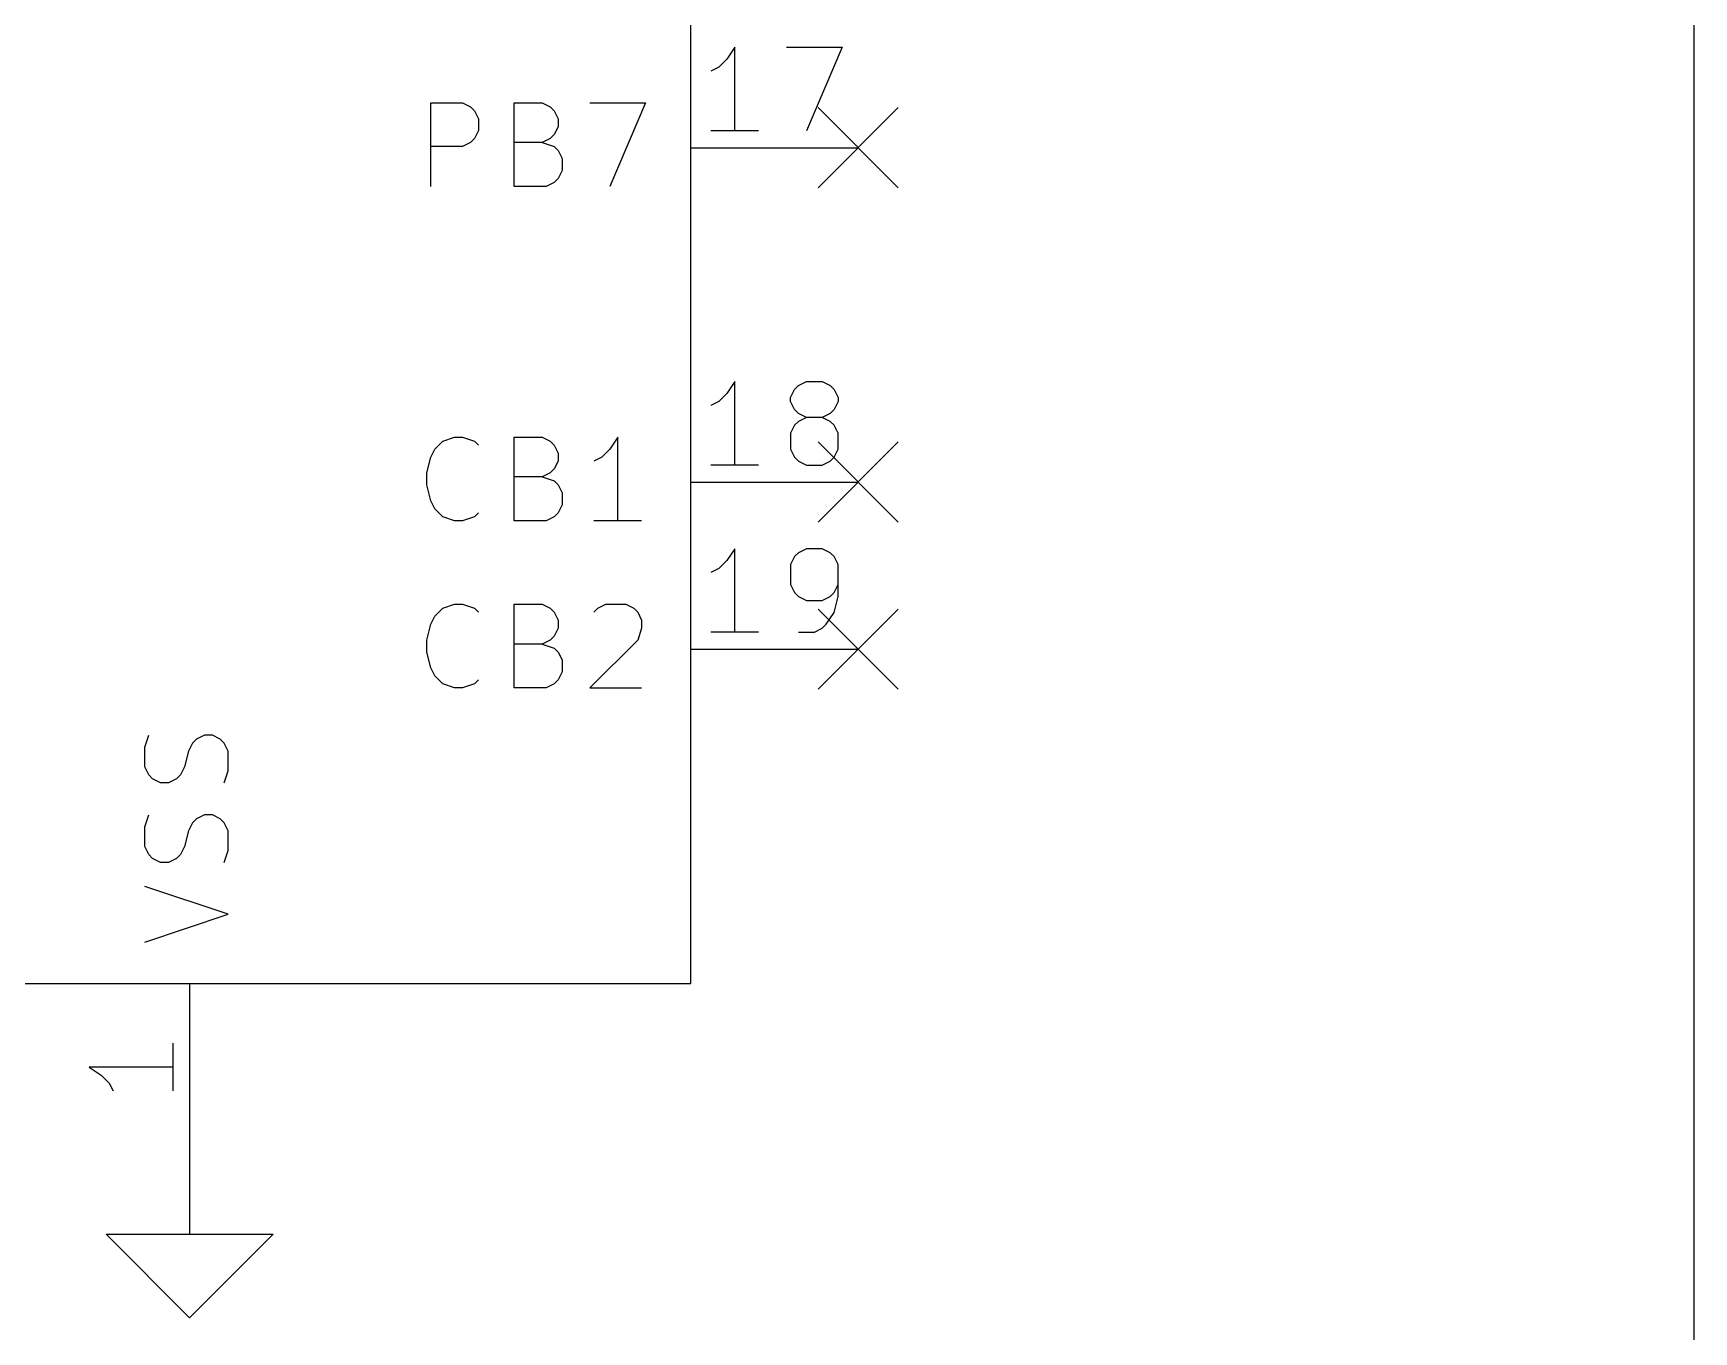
# Model space of a CAD drawing. Header units: millimetres. Extents: x 10 to 287, y -200 to -10.
# Drawn here: x 160.18 to 185.42, y -158.96 to -139.23 of the extents above; entities that cross this region are included whole.
import ezdxf

# ---------------------------------------------------------------- set-up
doc = ezdxf.new("R2010")
doc.units = ezdxf.units.MM
for name, color, linetype in [('BLUE', 174, 'CONTINUOUS'), ('GREENSIXTYFIVE', 129, 'CONTINUOUS'), ('LIGHTBLUE', 172, 'CONTINUOUS'), ('LIGHTRED', 12, 'CONTINUOUS'), ('RED', 14, 'CONTINUOUS'), ('WHITE', 250, 'CONTINUOUS')]:
    doc.layers.add(name, color=color, linetype=linetype)

msp = doc.modelspace()

# ---------------------------------------------------------------- linework, layer by layer
at = {"layer": 'BLUE', "linetype": 'CONTINUOUS'}
for p, q in [((172.1104, -140.3604), (173.3296, -141.5796)), ((173.3296, -140.3604), (172.1104, -141.5796)), ((172.1104, -145.4404), (173.3296, -146.6596)), ((173.3296, -145.4404), (172.1104, -146.6596)), ((172.1104, -147.9804), (173.3296, -149.1996)), ((173.3296, -147.9804), (172.1104, -149.1996))]:
    msp.add_line(p, q, dxfattribs=at)
at = {"layer": 'GREENSIXTYFIVE', "linetype": 'CONTINUOUS'}
for p, q in [((166.2248, -141.5575), (166.2248, -140.2875)), ((166.2248, -140.2875), (166.7086, -140.2875)), ((166.2248, -141.5575), (166.2248, -140.2875)), ((166.2248, -140.2875), (166.7086, -140.2875)), ((166.7086, -140.2875), (166.8296, -140.348)), ((166.7086, -140.2875), (166.8296, -140.348)), ((167.4948, -141.5575), (167.4948, -140.2875)), ((167.4948, -140.2875), (167.9182, -140.2875)), ((167.4948, -141.5575), (167.4948, -140.2875)), ((167.4948, -140.2875), (167.9182, -140.2875)), ((167.9182, -140.2875), (168.0391, -140.348)), ((167.9182, -140.2875), (168.0391, -140.348)), ((168.6439, -140.2875), (169.4905, -140.2875)), ((168.6439, -140.2875), (169.4905, -140.2875)), ((169.4905, -140.2875), (168.9463, -141.5575)), ((169.4905, -140.2875), (168.9463, -141.5575)), ((166.8296, -140.348), (166.8901, -140.4085)), ((166.8296, -140.348), (166.8901, -140.4085)), ((166.8901, -140.4085), (166.9505, -140.5294)), ((166.8901, -140.4085), (166.9505, -140.5294)), ((166.9505, -140.5294), (166.9505, -140.7109)), ((166.9505, -140.5294), (166.9505, -140.7109)), ((168.0391, -140.348), (168.0996, -140.4085)), ((168.0391, -140.348), (168.0996, -140.4085)), ((168.0996, -140.4085), (168.1601, -140.5294)), ((168.0996, -140.4085), (168.1601, -140.5294)), ((168.1601, -140.5294), (168.1601, -140.6504)), ((168.1601, -140.5294), (168.1601, -140.6504)), ((166.9505, -140.7109), (166.8901, -140.8318)), ((166.9505, -140.7109), (166.8901, -140.8318)), ((168.0996, -140.7713), (168.0391, -140.8318)), ((168.0996, -140.7713), (168.0391, -140.8318)), ((168.1601, -140.6504), (168.0996, -140.7713)), ((168.1601, -140.6504), (168.0996, -140.7713)), ((166.7086, -140.9528), (166.2248, -140.9528)), ((166.7086, -140.9528), (166.2248, -140.9528)), ((166.8296, -140.8923), (166.7086, -140.9528)), ((166.8296, -140.8923), (166.7086, -140.9528)), ((166.8901, -140.8318), (166.8296, -140.8923)), ((166.8901, -140.8318), (166.8296, -140.8923)), ((167.9182, -140.8923), (167.4948, -140.8923)), ((167.9182, -140.8923), (167.4948, -140.8923)), ((168.0391, -140.8318), (167.9182, -140.8923)), ((168.0391, -140.8318), (167.9182, -140.8923)), ((167.9182, -140.8923), (168.0996, -140.9528)), ((167.9182, -140.8923), (168.0996, -140.9528)), ((168.0996, -140.9528), (168.1601, -141.0132)), ((168.0996, -140.9528), (168.1601, -141.0132)), ((168.1601, -141.0132), (168.2205, -141.1342)), ((168.1601, -141.0132), (168.2205, -141.1342)), ((168.2205, -141.3156), (168.1601, -141.4366)), ((168.2205, -141.3156), (168.1601, -141.4366)), ((168.2205, -141.1342), (168.2205, -141.3156)), ((168.2205, -141.1342), (168.2205, -141.3156)), ((167.9786, -141.5575), (167.4948, -141.5575)), ((167.9786, -141.5575), (167.4948, -141.5575)), ((168.0996, -141.4971), (167.9786, -141.5575)), ((168.0996, -141.4971), (167.9786, -141.5575)), ((168.1601, -141.4366), (168.0996, -141.4971)), ((168.1601, -141.4366), (168.0996, -141.4971)), ((166.2248, -145.6699), (166.2853, -145.549)), ((166.2248, -145.6699), (166.2853, -145.549)), ((166.2853, -145.549), (166.4063, -145.428)), ((166.2853, -145.549), (166.4063, -145.428)), ((166.4063, -145.428), (166.5877, -145.3675)), ((166.4063, -145.428), (166.5877, -145.3675)), ((166.5877, -145.3675), (166.7086, -145.3675)), ((166.5877, -145.3675), (166.7086, -145.3675)), ((166.7086, -145.3675), (166.8901, -145.428)), ((166.7086, -145.3675), (166.8901, -145.428)), ((166.8901, -145.428), (166.9505, -145.4885)), ((166.8901, -145.428), (166.9505, -145.4885)), ((167.4948, -146.6375), (167.4948, -145.3675)), ((167.4948, -145.3675), (167.9182, -145.3675)), ((167.4948, -146.6375), (167.4948, -145.3675)), ((167.4948, -145.3675), (167.9182, -145.3675)), ((167.9182, -145.3675), (168.0391, -145.428)), ((167.9182, -145.3675), (168.0391, -145.428)), ((168.0391, -145.428), (168.0996, -145.4885)), ((168.0391, -145.428), (168.0996, -145.4885)), ((168.0996, -145.4885), (168.1601, -145.6094)), ((168.0996, -145.4885), (168.1601, -145.6094)), ((168.1601, -145.6094), (168.1601, -145.7304)), ((168.1601, -145.6094), (168.1601, -145.7304)), ((168.9463, -145.549), (168.8253, -145.6699)), ((168.9463, -145.549), (168.8253, -145.6699)), ((169.0672, -145.3675), (168.9463, -145.549)), ((169.0672, -145.3675), (168.9463, -145.549)), ((169.0672, -146.6375), (169.0672, -145.3675)), ((169.0672, -146.6375), (169.0672, -145.3675)), ((166.1644, -145.9118), (166.2248, -145.6699)), ((166.1644, -145.9118), (166.2248, -145.6699)), ((168.0996, -145.8513), (168.0391, -145.9118)), ((168.0996, -145.8513), (168.0391, -145.9118)), ((168.1601, -145.7304), (168.0996, -145.8513)), ((168.1601, -145.7304), (168.0996, -145.8513)), ((168.8253, -145.6699), (168.7044, -145.7304)), ((168.8253, -145.6699), (168.7044, -145.7304)), ((166.1644, -146.0932), (166.1644, -145.9118)), ((166.1644, -146.0932), (166.1644, -145.9118)), ((166.2248, -146.3351), (166.1644, -146.0932)), ((166.2248, -146.3351), (166.1644, -146.0932)), ((167.9182, -145.9723), (167.4948, -145.9723)), ((167.9182, -145.9723), (167.4948, -145.9723)), ((168.0391, -145.9118), (167.9182, -145.9723)), ((168.0391, -145.9118), (167.9182, -145.9723)), ((167.9182, -145.9723), (168.0996, -146.0328)), ((167.9182, -145.9723), (168.0996, -146.0328)), ((168.0996, -146.0328), (168.1601, -146.0932)), ((168.0996, -146.0328), (168.1601, -146.0932)), ((168.1601, -146.0932), (168.2205, -146.2142)), ((168.1601, -146.0932), (168.2205, -146.2142)), ((166.2853, -146.4561), (166.2248, -146.3351)), ((166.2853, -146.4561), (166.2248, -146.3351)), ((168.2205, -146.2142), (168.2205, -146.3956)), ((168.2205, -146.2142), (168.2205, -146.3956)), ((166.4063, -146.5771), (166.2853, -146.4561)), ((166.4063, -146.5771), (166.2853, -146.4561)), ((166.5877, -146.6375), (166.4063, -146.5771)), ((166.5877, -146.6375), (166.4063, -146.5771)), ((166.8901, -146.5771), (166.7086, -146.6375)), ((166.8901, -146.5771), (166.7086, -146.6375)), ((166.9505, -146.5166), (166.8901, -146.5771)), ((166.9505, -146.5166), (166.8901, -146.5771)), ((168.0996, -146.5771), (167.9786, -146.6375)), ((168.0996, -146.5771), (167.9786, -146.6375)), ((168.1601, -146.5166), (168.0996, -146.5771)), ((168.1601, -146.5166), (168.0996, -146.5771)), ((168.2205, -146.3956), (168.1601, -146.5166)), ((168.2205, -146.3956), (168.1601, -146.5166)), ((166.7086, -146.6375), (166.5877, -146.6375)), ((166.7086, -146.6375), (166.5877, -146.6375)), ((167.9786, -146.6375), (167.4948, -146.6375)), ((167.9786, -146.6375), (167.4948, -146.6375)), ((169.4301, -146.6375), (168.7044, -146.6375)), ((169.4301, -146.6375), (168.7044, -146.6375)), ((166.2248, -148.2099), (166.2853, -148.089)), ((166.2248, -148.2099), (166.2853, -148.089)), ((166.2853, -148.089), (166.4063, -147.968)), ((166.2853, -148.089), (166.4063, -147.968)), ((166.4063, -147.968), (166.5877, -147.9075)), ((166.4063, -147.968), (166.5877, -147.9075)), ((166.5877, -147.9075), (166.7086, -147.9075)), ((166.5877, -147.9075), (166.7086, -147.9075)), ((166.7086, -147.9075), (166.8901, -147.968)), ((166.7086, -147.9075), (166.8901, -147.968)), ((166.8901, -147.968), (166.9505, -148.0285)), ((166.8901, -147.968), (166.9505, -148.0285)), ((167.4948, -149.1775), (167.4948, -147.9075)), ((167.4948, -147.9075), (167.9182, -147.9075)), ((167.4948, -149.1775), (167.4948, -147.9075)), ((167.4948, -147.9075), (167.9182, -147.9075)), ((167.9182, -147.9075), (168.0391, -147.968)), ((167.9182, -147.9075), (168.0391, -147.968)), ((168.0391, -147.968), (168.0996, -148.0285)), ((168.0391, -147.968), (168.0996, -148.0285)), ((168.0996, -148.0285), (168.1601, -148.1494)), ((168.0996, -148.0285), (168.1601, -148.1494)), ((168.7044, -148.0285), (168.7648, -147.968)), ((168.7044, -148.0285), (168.7648, -147.968)), ((168.7648, -147.968), (168.8858, -147.9075)), ((168.7648, -147.968), (168.8858, -147.9075)), ((168.8858, -147.9075), (169.1882, -147.9075)), ((168.8858, -147.9075), (169.1882, -147.9075)), ((169.1882, -147.9075), (169.3091, -147.968)), ((169.1882, -147.9075), (169.3091, -147.968)), ((169.3091, -147.968), (169.3696, -148.0285)), ((169.3091, -147.968), (169.3696, -148.0285)), ((169.3696, -148.0285), (169.4301, -148.1494)), ((169.3696, -148.0285), (169.4301, -148.1494)), ((166.1644, -148.4518), (166.2248, -148.2099)), ((166.1644, -148.4518), (166.2248, -148.2099)), ((168.0996, -148.3913), (168.0391, -148.4518)), ((168.0996, -148.3913), (168.0391, -148.4518)), ((168.1601, -148.2704), (168.0996, -148.3913)), ((168.1601, -148.2704), (168.0996, -148.3913)), ((168.1601, -148.1494), (168.1601, -148.2704)), ((168.1601, -148.1494), (168.1601, -148.2704)), ((169.4301, -148.2704), (169.3696, -148.4518)), ((169.4301, -148.2704), (169.3696, -148.4518)), ((169.4301, -148.1494), (169.4301, -148.2704)), ((169.4301, -148.1494), (169.4301, -148.2704)), ((166.1644, -148.6332), (166.1644, -148.4518)), ((166.1644, -148.6332), (166.1644, -148.4518)), ((166.2248, -148.8751), (166.1644, -148.6332)), ((166.2248, -148.8751), (166.1644, -148.6332)), ((167.9182, -148.5123), (167.4948, -148.5123)), ((167.9182, -148.5123), (167.4948, -148.5123)), ((168.0391, -148.4518), (167.9182, -148.5123)), ((168.0391, -148.4518), (167.9182, -148.5123)), ((167.9182, -148.5123), (168.0996, -148.5728)), ((167.9182, -148.5123), (168.0996, -148.5728)), ((168.0996, -148.5728), (168.1601, -148.6332)), ((168.0996, -148.5728), (168.1601, -148.6332)), ((168.1601, -148.6332), (168.2205, -148.7542)), ((168.1601, -148.6332), (168.2205, -148.7542)), ((169.3696, -148.4518), (168.6439, -149.1775)), ((169.3696, -148.4518), (168.6439, -149.1775)), ((166.2853, -148.9961), (166.2248, -148.8751)), ((166.2853, -148.9961), (166.2248, -148.8751)), ((168.2205, -148.7542), (168.2205, -148.9356)), ((168.2205, -148.7542), (168.2205, -148.9356)), ((166.4063, -149.1171), (166.2853, -148.9961)), ((166.4063, -149.1171), (166.2853, -148.9961)), ((166.5877, -149.1775), (166.4063, -149.1171)), ((166.5877, -149.1775), (166.4063, -149.1171)), ((166.8901, -149.1171), (166.7086, -149.1775)), ((166.8901, -149.1171), (166.7086, -149.1775)), ((166.9505, -149.0566), (166.8901, -149.1171)), ((166.9505, -149.0566), (166.8901, -149.1171)), ((168.0996, -149.1171), (167.9786, -149.1775)), ((168.0996, -149.1171), (167.9786, -149.1775)), ((168.1601, -149.0566), (168.0996, -149.1171)), ((168.1601, -149.0566), (168.0996, -149.1171)), ((168.2205, -148.9356), (168.1601, -149.0566)), ((168.2205, -148.9356), (168.1601, -149.0566)), ((166.7086, -149.1775), (166.5877, -149.1775)), ((166.7086, -149.1775), (166.5877, -149.1775)), ((167.9786, -149.1775), (167.4948, -149.1775)), ((167.9786, -149.1775), (167.4948, -149.1775)), ((168.6439, -149.1775), (169.4301, -149.1775)), ((168.6439, -149.1775), (169.4301, -149.1775)), ((161.8775, -150.0777), (161.938, -149.8962)), ((161.8775, -150.0777), (161.938, -149.8962)), ((162.7847, -149.8962), (162.6637, -149.9567)), ((162.7847, -149.8962), (162.6637, -149.9567)), ((162.9056, -149.8962), (162.7847, -149.8962)), ((162.9056, -149.8962), (162.7847, -149.8962)), ((163.0266, -149.9567), (162.9056, -149.8962)), ((163.0266, -149.9567), (162.9056, -149.8962)), ((161.8775, -150.38), (161.8775, -150.0777)), ((161.8775, -150.38), (161.8775, -150.0777)), ((162.5428, -150.1381), (162.4823, -150.38)), ((162.5428, -150.1381), (162.4823, -150.38)), ((162.6032, -150.0172), (162.5428, -150.1381)), ((162.6032, -150.0172), (162.5428, -150.1381)), ((162.6637, -149.9567), (162.6032, -150.0172)), ((162.6637, -149.9567), (162.6032, -150.0172)), ((163.0871, -150.0172), (163.0266, -149.9567)), ((163.0871, -150.0172), (163.0266, -149.9567)), ((163.1475, -150.1381), (163.0871, -150.0172)), ((163.1475, -150.1381), (163.0871, -150.0172)), ((163.1475, -150.4405), (163.1475, -150.1381)), ((163.1475, -150.4405), (163.1475, -150.1381)), ((161.938, -150.501), (161.8775, -150.38)), ((161.938, -150.501), (161.8775, -150.38)), ((162.4823, -150.38), (162.4218, -150.501)), ((162.4823, -150.38), (162.4218, -150.501)), ((161.9985, -150.5615), (161.938, -150.501)), ((161.9985, -150.5615), (161.938, -150.501)), ((162.1194, -150.6219), (161.9985, -150.5615)), ((162.1194, -150.6219), (161.9985, -150.5615)), ((162.2404, -150.6219), (162.1194, -150.6219)), ((162.2404, -150.6219), (162.1194, -150.6219)), ((162.3613, -150.5615), (162.2404, -150.6219)), ((162.3613, -150.5615), (162.2404, -150.6219)), ((162.4218, -150.501), (162.3613, -150.5615)), ((162.4218, -150.501), (162.3613, -150.5615)), ((163.0871, -150.6219), (163.1475, -150.4405)), ((163.0871, -150.6219), (163.1475, -150.4405)), ((161.8775, -151.2872), (161.938, -151.1057)), ((161.8775, -151.2872), (161.938, -151.1057)), ((162.6637, -151.1662), (162.6032, -151.2267)), ((162.6637, -151.1662), (162.6032, -151.2267)), ((162.7847, -151.1057), (162.6637, -151.1662)), ((162.7847, -151.1057), (162.6637, -151.1662)), ((162.9056, -151.1057), (162.7847, -151.1057)), ((162.9056, -151.1057), (162.7847, -151.1057)), ((163.0266, -151.1662), (162.9056, -151.1057)), ((163.0266, -151.1662), (162.9056, -151.1057)), ((163.0871, -151.2267), (163.0266, -151.1662)), ((163.0871, -151.2267), (163.0266, -151.1662)), ((161.8775, -151.5895), (161.8775, -151.2872)), ((161.8775, -151.5895), (161.8775, -151.2872)), ((162.5428, -151.3476), (162.4823, -151.5895)), ((162.5428, -151.3476), (162.4823, -151.5895)), ((162.6032, -151.2267), (162.5428, -151.3476)), ((162.6032, -151.2267), (162.5428, -151.3476)), ((163.1475, -151.3476), (163.0871, -151.2267)), ((163.1475, -151.3476), (163.0871, -151.2267)), ((163.1475, -151.65), (163.1475, -151.3476)), ((163.1475, -151.65), (163.1475, -151.3476)), ((161.938, -151.7105), (161.8775, -151.5895)), ((161.938, -151.7105), (161.8775, -151.5895)), ((162.4823, -151.5895), (162.4218, -151.7105)), ((162.4823, -151.5895), (162.4218, -151.7105)), ((163.0871, -151.8314), (163.1475, -151.65)), ((163.0871, -151.8314), (163.1475, -151.65)), ((161.9985, -151.771), (161.938, -151.7105)), ((161.9985, -151.771), (161.938, -151.7105)), ((162.1194, -151.8314), (161.9985, -151.771)), ((162.1194, -151.8314), (161.9985, -151.771)), ((162.2404, -151.8314), (162.1194, -151.8314)), ((162.2404, -151.8314), (162.1194, -151.8314)), ((162.3613, -151.771), (162.2404, -151.8314)), ((162.3613, -151.771), (162.2404, -151.8314)), ((162.4218, -151.7105), (162.3613, -151.771)), ((162.4218, -151.7105), (162.3613, -151.771)), ((163.1475, -152.6177), (161.8775, -152.1943)), ((163.1475, -152.6177), (161.8775, -152.1943)), ((161.8775, -153.041), (163.1475, -152.6177)), ((161.8775, -153.041), (163.1475, -152.6177))]:
    msp.add_line(p, q, dxfattribs=at)
at = {"layer": 'LIGHTBLUE', "linetype": 'CONTINUOUS'}
msp.add_line((185.42, -80.01), (185.42, -163.83), dxfattribs=at)
at = {"layer": 'LIGHTRED', "linetype": 'CONTINUOUS'}
for p, q in [((170.8452, -139.4429), (170.7243, -139.6244)), ((170.8452, -139.4429), (170.7243, -139.6244)), ((170.8452, -140.7129), (170.8452, -139.4429)), ((170.8452, -140.7129), (170.8452, -139.4429)), ((171.6314, -139.4429), (172.478, -139.4429)), ((171.6314, -139.4429), (172.478, -139.4429)), ((172.478, -139.4429), (171.9338, -140.7129)), ((172.478, -139.4429), (171.9338, -140.7129)), ((170.6033, -139.7453), (170.4824, -139.8058)), ((170.6033, -139.7453), (170.4824, -139.8058)), ((170.7243, -139.6244), (170.6033, -139.7453)), ((170.7243, -139.6244), (170.6033, -139.7453)), ((171.2081, -140.7129), (170.4824, -140.7129)), ((171.2081, -140.7129), (170.4824, -140.7129)), ((170.8452, -144.5229), (170.7243, -144.7044)), ((170.8452, -144.5229), (170.7243, -144.7044)), ((170.8452, -145.7929), (170.8452, -144.5229)), ((170.8452, -145.7929), (170.8452, -144.5229)), ((171.7523, -144.6439), (171.8128, -144.5834)), ((171.7523, -144.6439), (171.8128, -144.5834)), ((171.8128, -144.5834), (171.9338, -144.5229)), ((171.8128, -144.5834), (171.9338, -144.5229)), ((171.9338, -144.5229), (172.1757, -144.5229)), ((171.9338, -144.5229), (172.1757, -144.5229)), ((172.1757, -144.5229), (172.2966, -144.5834)), ((172.1757, -144.5229), (172.2966, -144.5834)), ((172.2966, -144.5834), (172.3571, -144.6439)), ((172.2966, -144.5834), (172.3571, -144.6439)), ((170.6033, -144.8253), (170.4824, -144.8858)), ((170.6033, -144.8253), (170.4824, -144.8858)), ((170.7243, -144.7044), (170.6033, -144.8253)), ((170.7243, -144.7044), (170.6033, -144.8253)), ((171.6919, -144.7648), (171.7523, -144.6439)), ((171.6919, -144.7648), (171.7523, -144.6439)), ((171.6919, -144.8253), (171.6919, -144.7648)), ((171.6919, -144.8253), (171.6919, -144.7648)), ((171.7523, -144.9463), (171.6919, -144.8253)), ((171.7523, -144.9463), (171.6919, -144.8253)), ((172.3571, -144.6439), (172.4176, -144.7648)), ((172.3571, -144.6439), (172.4176, -144.7648)), ((172.4176, -144.8253), (172.3571, -144.9463)), ((172.4176, -144.8253), (172.3571, -144.9463)), ((172.4176, -144.7648), (172.4176, -144.8253)), ((172.4176, -144.7648), (172.4176, -144.8253)), ((171.8128, -145.0067), (171.7523, -144.9463)), ((171.8128, -145.0067), (171.7523, -144.9463)), ((171.9338, -145.0672), (171.8128, -145.0067)), ((171.9338, -145.0672), (171.8128, -145.0067)), ((171.9338, -145.0672), (171.8128, -145.1277)), ((171.9338, -145.0672), (171.8128, -145.1277)), ((172.1757, -145.0672), (171.9338, -145.0672)), ((172.1757, -145.0672), (171.9338, -145.0672)), ((172.2966, -145.0067), (172.1757, -145.0672)), ((172.2966, -145.0067), (172.1757, -145.0672)), ((172.2966, -145.1277), (172.1757, -145.0672)), ((172.2966, -145.1277), (172.1757, -145.0672)), ((172.3571, -144.9463), (172.2966, -145.0067)), ((172.3571, -144.9463), (172.2966, -145.0067)), ((171.7523, -145.1882), (171.6919, -145.3091)), ((171.7523, -145.1882), (171.6919, -145.3091)), ((171.6919, -145.3091), (171.6919, -145.551)), ((171.6919, -145.3091), (171.6919, -145.551)), ((171.8128, -145.1277), (171.7523, -145.1882)), ((171.8128, -145.1277), (171.7523, -145.1882)), ((172.3571, -145.1882), (172.2966, -145.1277)), ((172.3571, -145.1882), (172.2966, -145.1277)), ((172.4176, -145.3091), (172.3571, -145.1882)), ((172.4176, -145.3091), (172.3571, -145.1882)), ((172.4176, -145.551), (172.4176, -145.3091)), ((172.4176, -145.551), (172.4176, -145.3091)), ((171.6919, -145.551), (171.7523, -145.672)), ((171.6919, -145.551), (171.7523, -145.672)), ((172.3571, -145.672), (172.4176, -145.551)), ((172.3571, -145.672), (172.4176, -145.551)), ((171.2081, -145.7929), (170.4824, -145.7929)), ((171.2081, -145.7929), (170.4824, -145.7929)), ((171.7523, -145.672), (171.8128, -145.7325)), ((171.7523, -145.672), (171.8128, -145.7325)), ((171.8128, -145.7325), (171.9338, -145.7929)), ((171.8128, -145.7325), (171.9338, -145.7929)), ((171.9338, -145.7929), (172.1757, -145.7929)), ((171.9338, -145.7929), (172.1757, -145.7929)), ((172.1757, -145.7929), (172.2966, -145.7325)), ((172.1757, -145.7929), (172.2966, -145.7325)), ((172.2966, -145.7325), (172.3571, -145.672)), ((172.2966, -145.7325), (172.3571, -145.672)), ((170.8452, -147.0629), (170.7243, -147.2444)), ((170.8452, -147.0629), (170.7243, -147.2444)), ((170.8452, -148.3329), (170.8452, -147.0629)), ((170.8452, -148.3329), (170.8452, -147.0629)), ((171.8128, -147.1234), (171.7523, -147.1839)), ((171.8128, -147.1234), (171.7523, -147.1839)), ((171.9338, -147.0629), (171.8128, -147.1234)), ((171.9338, -147.0629), (171.8128, -147.1234)), ((172.1757, -147.0629), (171.9338, -147.0629)), ((172.1757, -147.0629), (171.9338, -147.0629)), ((172.2966, -147.1234), (172.1757, -147.0629)), ((172.2966, -147.1234), (172.1757, -147.0629)), ((172.3571, -147.1839), (172.2966, -147.1234)), ((172.3571, -147.1839), (172.2966, -147.1234)), ((170.6033, -147.3653), (170.4824, -147.4258)), ((170.6033, -147.3653), (170.4824, -147.4258)), ((170.7243, -147.2444), (170.6033, -147.3653)), ((170.7243, -147.2444), (170.6033, -147.3653)), ((171.7523, -147.1839), (171.6919, -147.3048)), ((171.7523, -147.1839), (171.6919, -147.3048)), ((171.6919, -147.3048), (171.6919, -147.6072)), ((171.6919, -147.3048), (171.6919, -147.6072)), ((172.4176, -147.3048), (172.3571, -147.1839)), ((172.4176, -147.3048), (172.3571, -147.1839)), ((172.4176, -147.7886), (172.4176, -147.3048)), ((172.4176, -147.7886), (172.4176, -147.3048)), ((171.6919, -147.6072), (171.7523, -147.7282)), ((171.6919, -147.6072), (171.7523, -147.7282)), ((172.3571, -147.7282), (172.4176, -147.6072)), ((172.3571, -147.7282), (172.4176, -147.6072)), ((171.7523, -147.7282), (171.8128, -147.7886)), ((171.7523, -147.7282), (171.8128, -147.7886)), ((171.8128, -147.7886), (171.9338, -147.8491)), ((171.8128, -147.7886), (171.9338, -147.8491)), ((171.9338, -147.8491), (172.1757, -147.8491)), ((171.9338, -147.8491), (172.1757, -147.8491)), ((172.1757, -147.8491), (172.2966, -147.7886)), ((172.1757, -147.8491), (172.2966, -147.7886)), ((172.2966, -147.7886), (172.3571, -147.7282)), ((172.2966, -147.7886), (172.3571, -147.7282)), ((172.3571, -148.0305), (172.4176, -147.7886)), ((172.3571, -148.0305), (172.4176, -147.7886)), ((172.2361, -148.212), (172.3571, -148.0305)), ((172.2361, -148.212), (172.3571, -148.0305)), ((171.2081, -148.3329), (170.4824, -148.3329)), ((171.2081, -148.3329), (170.4824, -148.3329)), ((171.8128, -148.3329), (172.0547, -148.3329)), ((171.8128, -148.3329), (172.0547, -148.3329)), ((172.0547, -148.3329), (172.1757, -148.2725)), ((172.0547, -148.3329), (172.1757, -148.2725)), ((172.1757, -148.2725), (172.2361, -148.212)), ((172.1757, -148.2725), (172.2361, -148.212)), ((162.3029, -154.577), (162.3029, -155.3027)), ((162.3029, -154.577), (162.3029, -155.3027)), ((162.3029, -154.9399), (161.0329, -154.9399)), ((161.0329, -154.9399), (161.2144, -155.0608)), ((162.3029, -154.9399), (161.0329, -154.9399)), ((161.0329, -154.9399), (161.2144, -155.0608)), ((161.2144, -155.0608), (161.3353, -155.1818)), ((161.2144, -155.0608), (161.3353, -155.1818)), ((161.3353, -155.1818), (161.3958, -155.3027)), ((161.3353, -155.1818), (161.3958, -155.3027))]:
    msp.add_line(p, q, dxfattribs=at)
at = {"layer": 'RED', "linetype": 'CONTINUOUS'}
for p, q in [((170.18, -153.67), (170.18, -87.63)), ((170.18, -140.97), (172.72, -140.97)), ((170.18, -140.97), (172.72, -140.97)), ((170.18, -146.05), (172.72, -146.05)), ((170.18, -146.05), (172.72, -146.05)), ((170.18, -148.59), (172.72, -148.59)), ((170.18, -148.59), (172.72, -148.59)), ((154.94, -153.67), (170.18, -153.67)), ((162.56, -153.67), (162.56, -156.21)), ((162.56, -153.67), (162.56, -156.21)), ((162.56, -156.21), (162.56, -157.48)), ((162.56, -158.75), (161.29, -157.48)), ((161.29, -157.48), (162.56, -157.48)), ((162.56, -157.48), (163.83, -157.48)), ((163.83, -157.48), (162.56, -158.75))]:
    msp.add_line(p, q, dxfattribs=at)
at = {"layer": 'WHITE', "linetype": 'CONTINUOUS'}
for p, q in [((170.18, -153.67), (170.18, -87.63)), ((154.94, -153.67), (170.18, -153.67))]:
    msp.add_line(p, q, dxfattribs=at)

doc.saveas('drawing.dxf')
